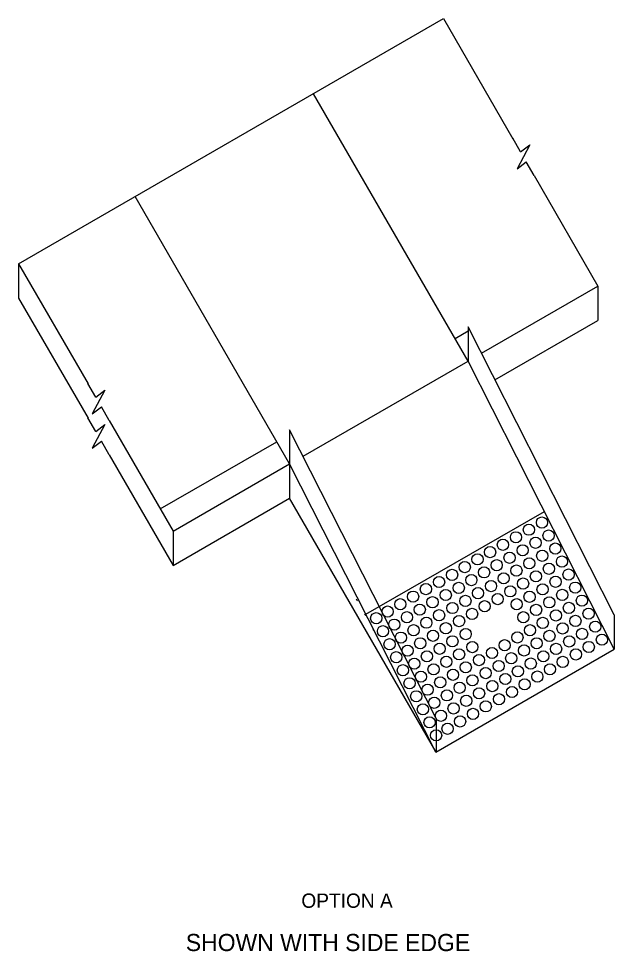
# Model space of a CAD drawing. Extents: x -586.5 to -494.2, y 668.4 to 689.3.
# Drawn here: x -586.45 to -574.88, y 668.39 to 686.52 of the extents above; entities that cross this region are included whole.
import ezdxf

# ---------------------------------------------------------------- set-up
doc = ezdxf.new("R2010")
doc.units = 0
for name, color, linetype in [('temp_CONSTRUCTION', 7, 'Continuous'), ('temp_CONSTRUCTION-anno', 7, 'Continuous'), ('temp_NO-PLOT', 7, 'Continuous')]:
    doc.layers.add(name, color=color, linetype=linetype)

# ---------------------------------------------------------------- blocks, each defined once
blk = doc.blocks.new('BRKLN')
at = {"layer": 'temp_CONSTRUCTION-anno'}
for p, q in [((0, 19), (0, 29.9999)), ((0, 0), (0, 11))]:
    blk.add_line(p, q, dxfattribs=at)
blk.add_lwpolyline([(0, 19), (8, 20), (-8, 10), (0, 11)], dxfattribs=at)

msp = doc.modelspace()

# ---------------------------------------------------------------- linework, layer by layer
at = {"layer": 'temp_CONSTRUCTION'}
for p, q in [((-586.452, 681.752), (-578.201, 686.516)), ((-578.201, 686.516), (-576.854, 684.182)), ((-577.725, 679.862), (-580.725, 685.058)), ((-576.442, 683.469), (-575.201, 681.32)), ((-581.189, 677.862), (-584.189, 683.058)), ((-586.452, 681.752), (-586.452, 681.085)), ((-586.452, 681.752), (-585.105, 679.419)), ((-577.464, 680.013), (-575.201, 681.32)), ((-575.201, 681.32), (-575.201, 680.653)), ((-586.452, 681.085), (-585.105, 678.752)), ((-577.202, 679.498), (-575.201, 680.653)), ((-577.725, 680.44), (-577.975, 680.295)), ((-574.884, 674.928), (-577.725, 680.529)), ((-577.725, 680.529), (-577.725, 679.862)), ((-580.928, 678.013), (-577.725, 679.862)), ((-574.884, 674.262), (-577.725, 679.862)), ((-584.693, 678.705), (-583.452, 676.556)), ((-581.189, 678.529), (-581.189, 677.862)), ((-578.342, 672.918), (-581.189, 678.529)), ((-583.702, 676.989), (-581.439, 678.295)), ((-584.693, 678.038), (-583.452, 675.889)), ((-583.452, 676.556), (-581.189, 677.862)), ((-581.189, 677.862), (-581.189, 677.195)), ((-578.348, 672.262), (-581.189, 677.862)), ((-583.452, 675.889), (-581.189, 677.195)), ((-578.342, 672.265), (-581.189, 677.195)), ((-579.707, 674.941), (-576.243, 676.941)), ((-583.452, 676.556), (-583.452, 675.889)), ((-574.884, 674.928), (-574.884, 674.262)), ((-578.348, 672.262), (-574.884, 674.262)), ((-578.342, 672.918), (-578.342, 672.265))]:
    msp.add_line(p, q, dxfattribs=at)
for centre in [(-576.289, 676.725), (-576.542, 676.585), (-576.16, 676.472), (-577.048, 676.293), (-576.794, 676.438), (-576.413, 676.332), (-577.297, 676.149), (-576.664, 676.185), (-576.03, 676.219), (-577.541, 676.009), (-576.919, 676.04), (-576.535, 675.932), (-576.284, 676.079), (-575.901, 675.966), (-577.789, 675.858), (-577.412, 675.756), (-577.168, 675.896), (-576.785, 675.792), (-576.155, 675.826), (-578.287, 675.569), (-578.034, 675.708), (-577.66, 675.605), (-577.033, 675.64), (-576.406, 675.679), (-576.025, 675.573), (-575.772, 675.713), (-578.544, 675.43), (-577.905, 675.455), (-577.278, 675.49), (-576.904, 675.387), (-576.656, 675.538), (-576.277, 675.426), (-575.643, 675.46), (-578.792, 675.285), (-578.158, 675.316), (-577.776, 675.202), (-577.531, 675.352), (-577.149, 675.237), (-576.531, 675.281), (-575.896, 675.319), (-575.514, 675.207), (-579.04, 675.137), (-578.663, 675.032), (-578.415, 675.177), (-578.028, 675.063), (-577.402, 675.099), (-576.78, 675.137), (-576.402, 675.028), (-576.147, 675.173), (-575.767, 675.066), (-579.507, 674.866), (-579.286, 674.994), (-578.911, 674.884), (-578.286, 674.924), (-577.646, 674.949), (-576.651, 674.884), (-576.018, 674.92), (-575.384, 674.954), (-579.157, 674.741), (-578.534, 674.778), (-578.156, 674.671), (-577.899, 674.81), (-576.273, 674.775), (-575.889, 674.667), (-575.638, 674.813), (-575.255, 674.701), (-579.377, 674.613), (-579.028, 674.488), (-578.782, 674.631), (-578.405, 674.525), (-577.77, 674.557), (-576.766, 674.491), (-576.522, 674.631), (-576.143, 674.522), (-575.509, 674.56), (-579.248, 674.36), (-578.653, 674.378), (-578.276, 674.272), (-578.027, 674.417), (-577.641, 674.304), (-577.014, 674.34), (-576.392, 674.378), (-575.76, 674.414), (-575.379, 674.307), (-575.126, 674.448), (-579.119, 674.107), (-578.898, 674.235), (-578.524, 674.125), (-577.898, 674.164), (-577.259, 674.19), (-576.637, 674.238), (-576.263, 674.125), (-576.014, 674.269), (-575.631, 674.161), (-578.769, 673.982), (-578.146, 674.019), (-577.769, 673.911), (-577.512, 674.051), (-577.129, 673.937), (-576.885, 674.087), (-576.507, 673.985), (-575.885, 674.016), (-578.99, 673.854), (-578.64, 673.729), (-578.394, 673.872), (-578.017, 673.766), (-577.382, 673.798), (-576.756, 673.833), (-576.378, 673.732), (-576.134, 673.872), (-578.86, 673.601), (-578.265, 673.619), (-577.64, 673.658), (-577, 673.684), (-576.626, 673.58), (-578.511, 673.476), (-578.136, 673.366), (-577.888, 673.513), (-577.51, 673.405), (-577.253, 673.545), (-576.871, 673.431), (-578.731, 673.348), (-578.382, 673.223), (-577.759, 673.26), (-577.124, 673.292), (-578.602, 673.095), (-578.007, 673.113), (-577.629, 673.007), (-577.381, 673.152), (-578.473, 672.842), (-578.252, 672.97), (-577.878, 672.86), (-578.123, 672.717), (-578.344, 672.589)]:
    msp.add_circle(centre, 0.109, dxfattribs=at)
for centre, start, end in [((-579.794, 675.275), 198.8562, 222.8901), ((-579.632, 674.987), 200.8585, 220.8878), ((-579.472, 674.696), 203.371, 218.3753), ((-579.317, 674.405), 207.3566, 214.3896)]:
    msp.add_arc(centre, 0.109, start, end, dxfattribs=at)

# ---------------------------------------------------------------- block references
at = {"layer": 'temp_CONSTRUCTION', "xscale": 0.0277777777, "yscale": 0.0277777777, "rotation": 29.922999081601308}
for p in [(-576.442, 683.469), (-584.693, 678.705), (-584.693, 678.038)]:
    msp.add_blockref('BRKLN', p, dxfattribs=at)

# ---------------------------------------------------------------- texts
at = {"layer": 'temp_NO-PLOT'}
for s, height, p in [('OPTION A', 0.2778, (-580.962, 669.238)), ('SHOWN WITH SIDE EDGE', 0.33333, (-583.206, 668.397))]:
    msp.add_text(s, height=height, dxfattribs=at).set_placement(p)

doc.saveas('drawing.dxf')
